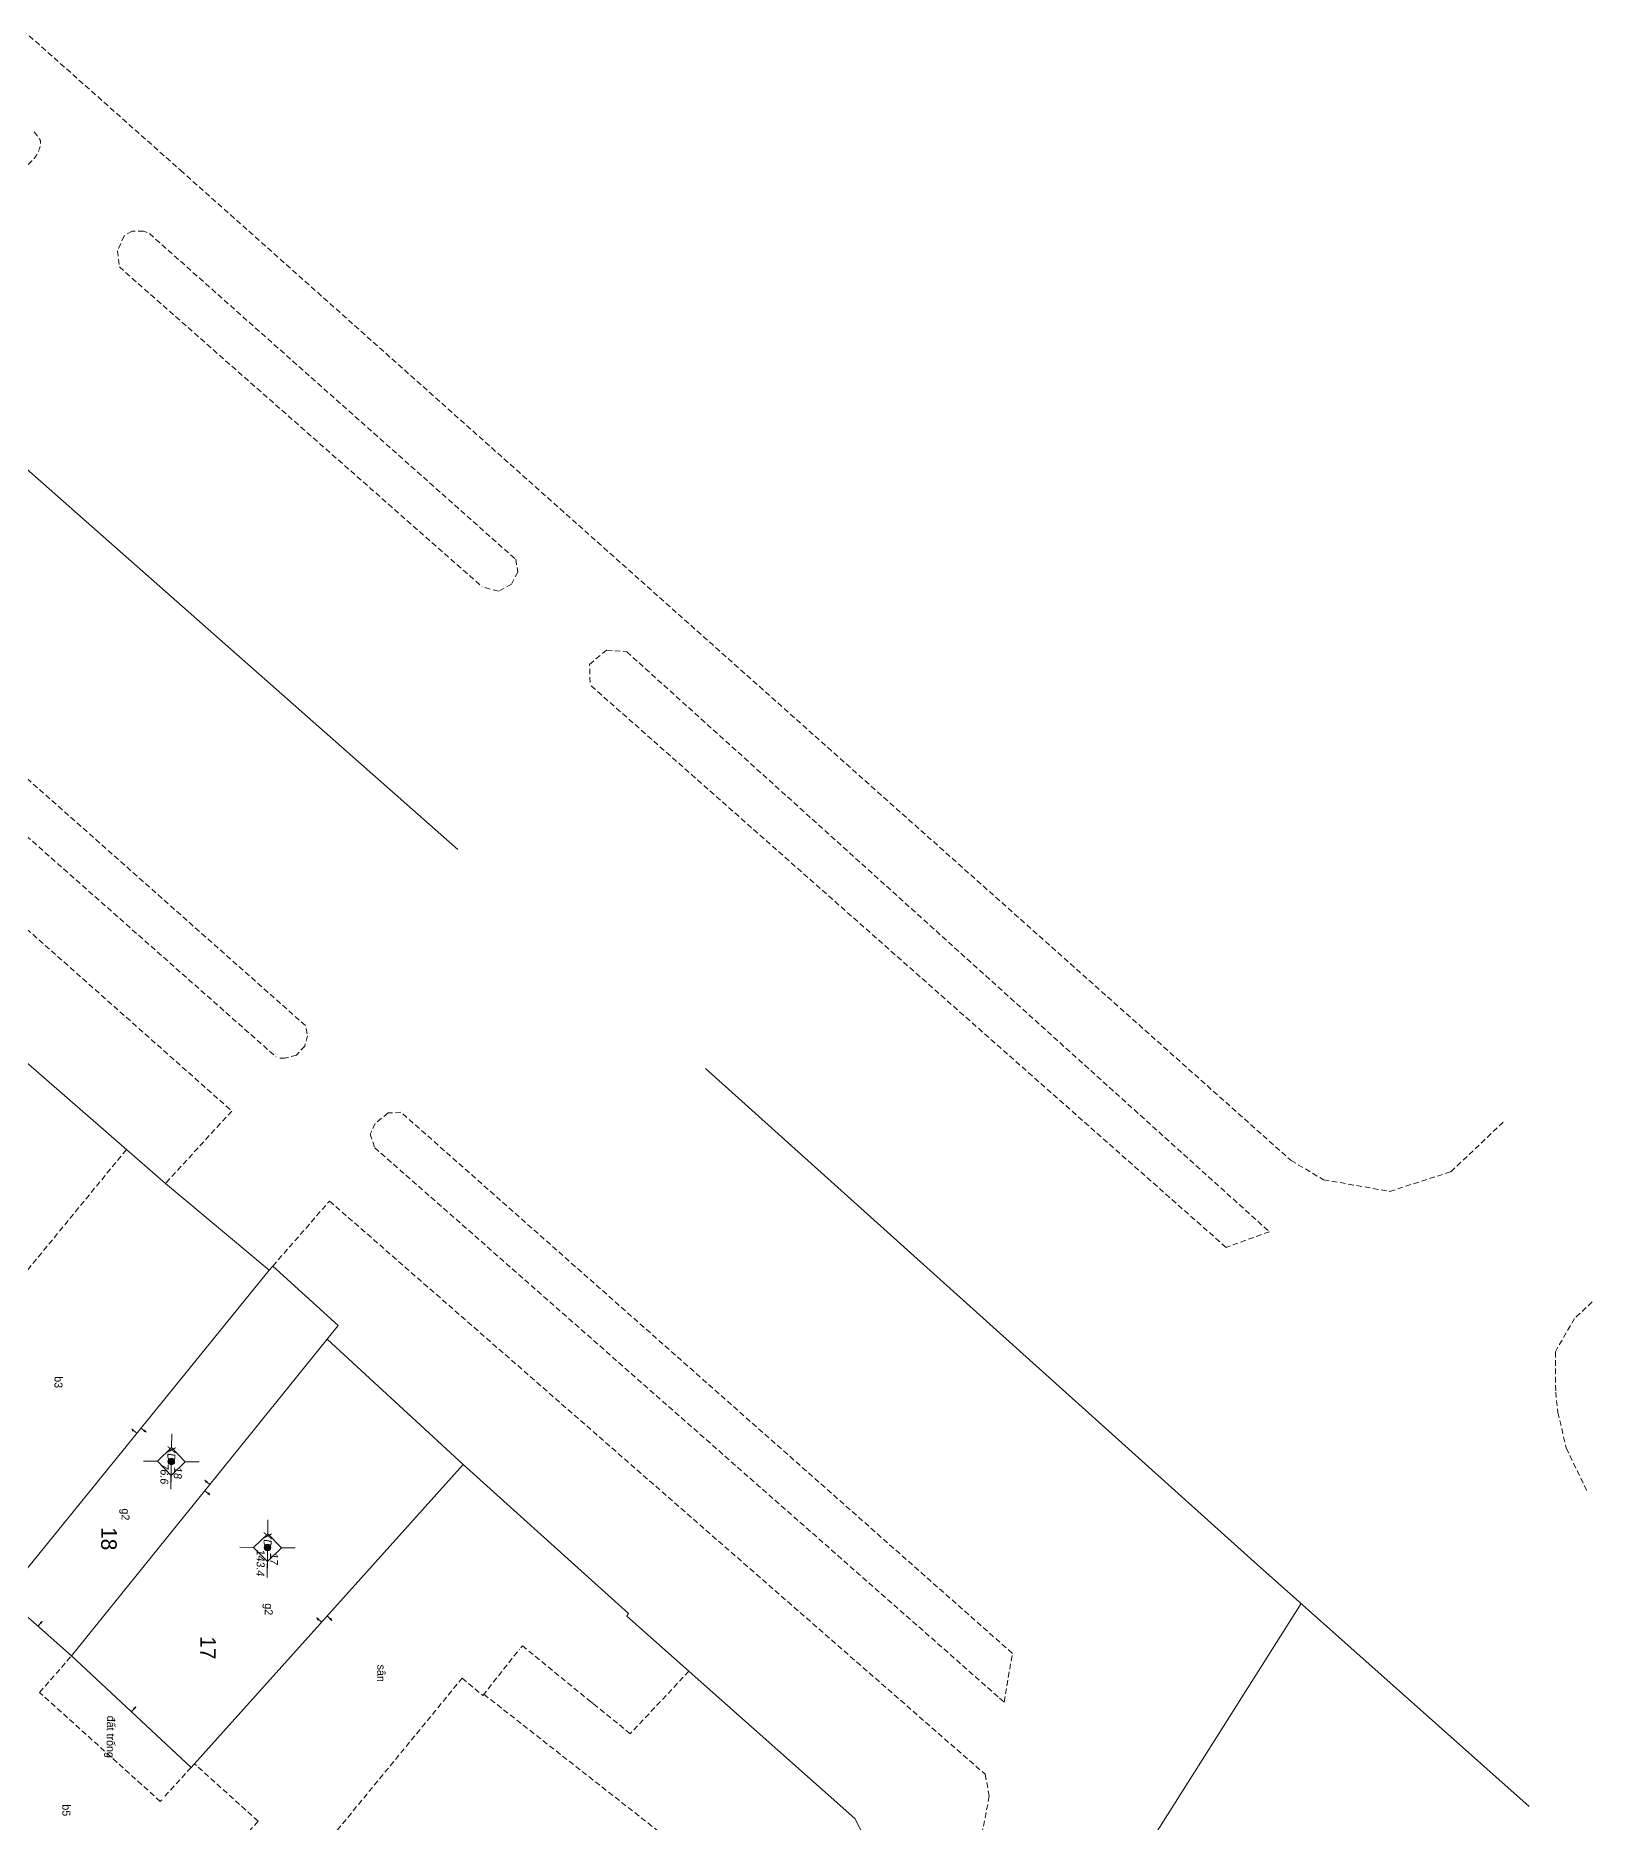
# Model space of a CAD drawing. Extents: x 601689 to 602595, y 1189742 to 1190763.
# Drawn here: x 602525.2 to 602595.2, y 1190238.5 to 1190318.9 of the extents above; entities that cross this region are included whole.
import ezdxf
from ezdxf.enums import TextEntityAlignment as Align

# ---------------------------------------------------------------- set-up
doc = ezdxf.new("R2010")
doc.units = 0
doc.header["$MEASUREMENT"] = 0
doc.linetypes.add('HIDDEN', pattern=[0.375, 0.25, -0.125])
for name, color, linetype in [('10', 250, 'Continuous'), ('11', 7, 'Continuous'), ('13', 7, 'Continuous'), ('14', 7, 'Continuous'), ('15', 7, 'Continuous'), ('16', 7, 'Continuous'), ('22', 7, 'Continuous'), ('46', 7, 'Continuous'), ('53', 7, 'Continuous')]:
    doc.layers.add(name, color=color, linetype=linetype)
doc.styles.add('TXT', font='vnshx.shx')

# ---------------------------------------------------------------- blocks, each defined once
blk = doc.blocks.new('NH3R')
at = {"layer": '16', "color": 7, "linetype": 'Continuous', "lineweight": 0}
for p, q in [((0, 0), (0.297, -0.005)), ((0.297, -0.005), (0.186, 0.031)), ((0.297, -0.005), (0.189, -0.033))]:
    blk.add_line(p, q, dxfattribs=at)
blk = doc.blocks.new('*M82828282')
at = {"layer": '13', "color": 3, "linetype": 'Continuous', "lineweight": 0}
blk.add_line((602583.465, 1190200.784), (602584.74, 1190200.784), dxfattribs=at)
at = {"layer": '13', "color": 3, "linetype": 'Continuous', "lineweight": 0, "style": 'TXT', "oblique": 7.60551}
blk.add_text('XD', height=0.36, dxfattribs=at).set_placement((602583.346, 1190200.784), align=Align.MIDDLE_RIGHT)
for s, p in [('17', (602583.615, 1190201.084)), ('143.4', (602583.465, 1190200.484))]:
    blk.add_text(s, height=0.36, dxfattribs=at).set_placement(p, align=Align.MIDDLE_LEFT)
blk = doc.blocks.new('*M85858585')
at = {"layer": '13', "color": 3, "linetype": 'Continuous', "lineweight": 0}
blk.add_line((602579.656, 1190196.4), (602580.676, 1190196.4), dxfattribs=at)
at = {"layer": '13', "color": 3, "linetype": 'Continuous', "lineweight": 0, "style": 'TXT', "oblique": 7.60551}
for s, p in [('18', (602579.806, 1190196.7)), ('76.6', (602579.656, 1190196.1))]:
    blk.add_text(s, height=0.36, dxfattribs=at).set_placement(p, align=Align.MIDDLE_LEFT)
blk.add_text('XD', height=0.36, dxfattribs=at).set_placement((602579.537, 1190196.4), align=Align.MIDDLE_RIGHT)
blk = doc.blocks.new('CENTRD')
at = {"layer": '11', "linetype": 'Continuous', "lineweight": 0}
h = blk.add_hatch(color=2, dxfattribs=at)
edge = h.paths.add_edge_path()
edge.add_arc((0, 0), 0.15, 0, 360)
at = {"layer": '11', "color": 2, "linetype": 'Continuous', "lineweight": 0}
for p, q in [((0, 1.25), (0, 0.625)), ((-0.625, 0), (-1.25, 0)), ((0, 0.625), (-0.625, 0)), ((-0.625, 0), (0, -0.625)), ((0.625, 0), (0, 0.625)), ((0, -0.625), (0.625, 0)), ((1.25, 0), (0.625, 0)), ((0, -0.625), (0, -1.25))]:
    blk.add_line(p, q, dxfattribs=at)
blk.add_circle((0, 0), 0.15, dxfattribs=at)

msp = doc.modelspace()

# ---------------------------------------------------------------- linework, layer by layer
at = {"layer": '10', "color": 7, "linetype": 'Continuous', "lineweight": 0}
for p, q in [((602535.672, 1190263.382), (602523.76, 1190248.705)), ((602538.28, 1190260.276), (602526.774, 1190246.024)), ((602544.403, 1190254.642), (602538.28, 1190260.276)), ((602526.774, 1190246.024), (602523.76, 1190248.705))]:
    msp.add_line(p, q, dxfattribs=at)
for points in [[(602484.208, 1190274.219), (602501.65, 1190289.61), (602502.968, 1190290.162), (602504.238, 1190290.235), (602504.955, 1190289.895), (602506.21, 1190288.868), (602531.005, 1190267.287), (602535.672, 1190263.382)], [(602538.28, 1190260.276), (602538.778, 1190260.9), (602535.835, 1190263.57), (602535.672, 1190263.382)], [(602544.403, 1190254.642), (602532.156, 1190241.009), (602526.774, 1190246.024)], [(602558.432, 1190220.257), (602564.566, 1190230.014), (602564.53, 1190230.355), (602564.127, 1190230.81), (602563.399, 1190236.041), (602562.025, 1190238.709), (602551.76, 1190247.821), (602551.841, 1190247.93), (602544.403, 1190254.642)]]:
    msp.add_lwpolyline(points, dxfattribs=at)
at = {"layer": '14', "color": 6, "linetype": 'HIDDEN', "lineweight": 0}
for p, q in [((602529.246, 1190268.81), (602517.723, 1190254.758)), ((602525.341, 1190244.383), (602526.774, 1190246.024)), ((602545.29, 1190244.25), (602546.929, 1190246.327)), ((602546.989, 1190246.396), (602547.061, 1190246.485)), ((602547.061, 1190246.485), (602550.087, 1190244.003)), ((602535.401, 1190234.124), (602544.351, 1190245.022)), ((602544.351, 1190245.022), (602545.29, 1190244.25)), ((602530.774, 1190239.478), (602525.341, 1190244.383)), ((602550.087, 1190244.003), (602550.245, 1190243.882)), ((602532.156, 1190241.009), (602530.927, 1190239.656)), ((602532.397, 1190241.096), (602532.308, 1190241.177)), ((602535.172, 1190238.588), (602532.397, 1190241.096)), ((602530.845, 1190239.557), (602530.774, 1190239.478))]:
    msp.add_line(p, q, dxfattribs=at)
for points in [[(602554.556, 1190245.342), (602551.917, 1190242.528), (602550.245, 1190243.882)], [(602545.331, 1190244.299), (602556.63, 1190235.433), (602546.216, 1190222.785), (602546.899, 1190222.256)], [(602535.172, 1190238.588), (602533.13, 1190236.275), (602535.401, 1190234.124), (602534.435, 1190232.957)]]:
    msp.add_lwpolyline(points, dxfattribs=at)
at = {"layer": '22', "color": 7, "linetype": 'HIDDEN', "lineweight": 0}
for p, q in [((602530.282, 1190310.029), (602546.761, 1190295.372)), ((602507.926, 1190293.684), (602533.991, 1190270.546)), ((602578.718, 1190264.411), (602550.104, 1190289.726)), ((602533.991, 1190270.546), (602531.005, 1190267.287)), ((602580.668, 1190265.115), (602578.718, 1190264.411))]:
    msp.add_line(p, q, dxfattribs=at)
for points in [[(602524.873, 1190318.933), (602531.681, 1190312.879), (602550.719, 1190295.897), (602581.642, 1190268.322), (602583.11, 1190267.452), (602586.084, 1190266.931), (602588.836, 1190267.813), (602591.247, 1190270.1)], [(602530.182, 1190310.08), (602530.023, 1190310.132), (602529.503, 1190310.139), (602529.15, 1190309.934), (602528.851, 1190309.258), (602528.931, 1190308.527), (602545.254, 1190294.132)], [(602537.303, 1190274.391), (602514.154, 1190294.939), (602513.545, 1190295.057), (602512.952, 1190294.796), (602512.644, 1190294.22), (602512.665, 1190293.62), (602535.984, 1190272.979)], [(602546.761, 1190295.372), (602546.853, 1190294.8), (602546.576, 1190294.254), (602545.982, 1190293.933), (602545.254, 1190294.132)], [(602550.105, 1190289.826), (602550.087, 1190290.646), (602550.846, 1190291.286), (602551.755, 1190291.213), (602580.668, 1190265.115)], [(602537.331, 1190274.26), (602537.397, 1190273.929), (602537.27, 1190273.471), (602536.895, 1190273.066), (602536.393, 1190272.923), (602536.093, 1190272.927)], [(602568.53, 1190244.13), (602568.737, 1190243.948), (602569.107, 1190246.143), (602541.6, 1190270.491), (602541.019, 1190270.459), (602541.019, 1190270.459), (602540.443, 1190269.987), (602540.216, 1190269.51), (602540.418, 1190268.897), (602568.52, 1190244.14)], [(602535.835, 1190263.57), (602538.385, 1190266.495), (602567.883, 1190240.699), (602568.07, 1190239.716), (602566.52, 1190231.797), (602566.159, 1190230.942), (602548.935, 1190203.737), (602547.484, 1190201.457), (602544.867, 1190197.343), (602541.371, 1190191.82), (602539.92, 1190189.54)], [(602595.195, 1190261.956), (602594.396, 1190261.216), (602593.535, 1190259.709), (602593.55, 1190257.898), (602593.647, 1190256.987), (602594.026, 1190255.381), (602594.949, 1190253.459)]]:
    msp.add_lwpolyline(points, dxfattribs=at)
msp.add_open_spline([(602525.095, 1190314.61), (602525.173, 1190314.509), (602525.252, 1190314.408), (602525.33, 1190314.307), (602525.373, 1190314.252), (602525.392, 1190314.171), (602525.387, 1190314.106), (602525.363, 1190313.752), (602525.164, 1190313.425), (602524.814, 1190313.124), (602524.659, 1190312.991), (602524.503, 1190312.947), (602524.341, 1190312.95), (602524.209, 1190312.952), (602524.053, 1190312.974), (602523.943, 1190313.056), (602523.745, 1190313.202), (602523.547, 1190313.348), (602523.349, 1190313.494)], degree=3, knots=[0, 0, 0, 0, 0.113549, 0.113549, 0.113549, 0.175262, 0.175262, 0.175262, 0.511284, 0.511284, 0.511284, 0.66014, 0.66014, 0.66014, 0.782001, 0.782001, 0.782001, 1, 1, 1, 1], dxfattribs=at)
at = {"layer": '46', "color": 52, "linetype": 'Continuous', "lineweight": 0}
msp.add_line((602582.099, 1190248.385), (602563.709, 1190219.336), dxfattribs=at)
for points in [[(602505.369, 1190316.531), (602505.389, 1190316.511), (602505.587, 1190316.348), (602544.153, 1190282.317)], [(602592.364, 1190239.254), (602579.985, 1190250.264), (602555.308, 1190272.463)]]:
    msp.add_lwpolyline(points, dxfattribs=at)

# ---------------------------------------------------------------- block references
at = {"layer": '11', "color": 2, "linetype": 'Continuous', "lineweight": 0, "rotation": 269.1680420500809}
for p in [(602531.268, 1190254.774), (602535.597, 1190250.902)]:
    msp.add_blockref('CENTRD', p, dxfattribs=at)
at = {"layer": '13', "color": 3, "linetype": 'Continuous', "lineweight": 0, "rotation": 269.1680420500809}
for name in ['*M85858585', '*M82828282']:
    msp.add_blockref(name, (-578790.27, 1810052.359), dxfattribs=at)
at = {"layer": '16', "color": 7, "linetype": 'Continuous', "lineweight": 0}
for p, xscale, yscale, rotation in [((602529.904, 1190256.281), 1.00000153410674, 1.00000153410674, 320.9354997107429), ((602529.712, 1190256.043), 1.00000153410674, 1.00000153410674, 140.9354997107429), ((602533, 1190253.738), 0.9999976479644181, 0.9999976479644181, 141.0981796855623), ((602532.776, 1190253.461), 0.9999976479644181, 0.9999976479644181, 321.0981796855622), ((602529.46, 1190243.516), 0.9999981223813778, 0.9999981223813778, 47.02685779144868)]:
    msp.add_blockref('NH3R', p, dxfattribs=dict(at, xscale=xscale, yscale=yscale, rotation=rotation))
for p, rotation in [((602525.262, 1190247.364), 48.33089337222514), ((602538.025, 1190247.539), 138.0659220672005), ((602538.279, 1190247.826), 318.0659220672005)]:
    msp.add_blockref('NH3R', p, dxfattribs=dict(at, rotation=rotation))

# ---------------------------------------------------------------- texts
at = {"layer": '15', "color": 7, "linetype": 'Continuous', "lineweight": 0, "style": 'TXT'}
for s, p in [('b3', (602526.013, 1190258.347)), ('g2', (602529.031, 1190252.396)), ('g2', (602535.473, 1190248.128)), ('s%%169n', (602540.533, 1190245.25)), ('%%174%%202t tr%%232ng', (602528.363, 1190242.388))]:
    msp.add_text(s, height=0.36, rotation=269.21439, dxfattribs=at).set_placement(p, align=Align.CENTER)
msp.add_text('b5', height=0.36, rotation=269.21439, dxfattribs=at).set_placement((602526.552, 1190239.346), align=Align.MIDDLE_LEFT)
at = {"layer": '53', "color": 200, "linetype": 'Continuous', "lineweight": 0, "style": 'TXT'}
for s, p in [('18', (602528.123, 1190251.825)), ('17', (602532.576, 1190246.914))]:
    msp.add_text(s, height=0.7, rotation=269.21439, dxfattribs=at).set_placement(p)

doc.saveas('drawing.dxf')
